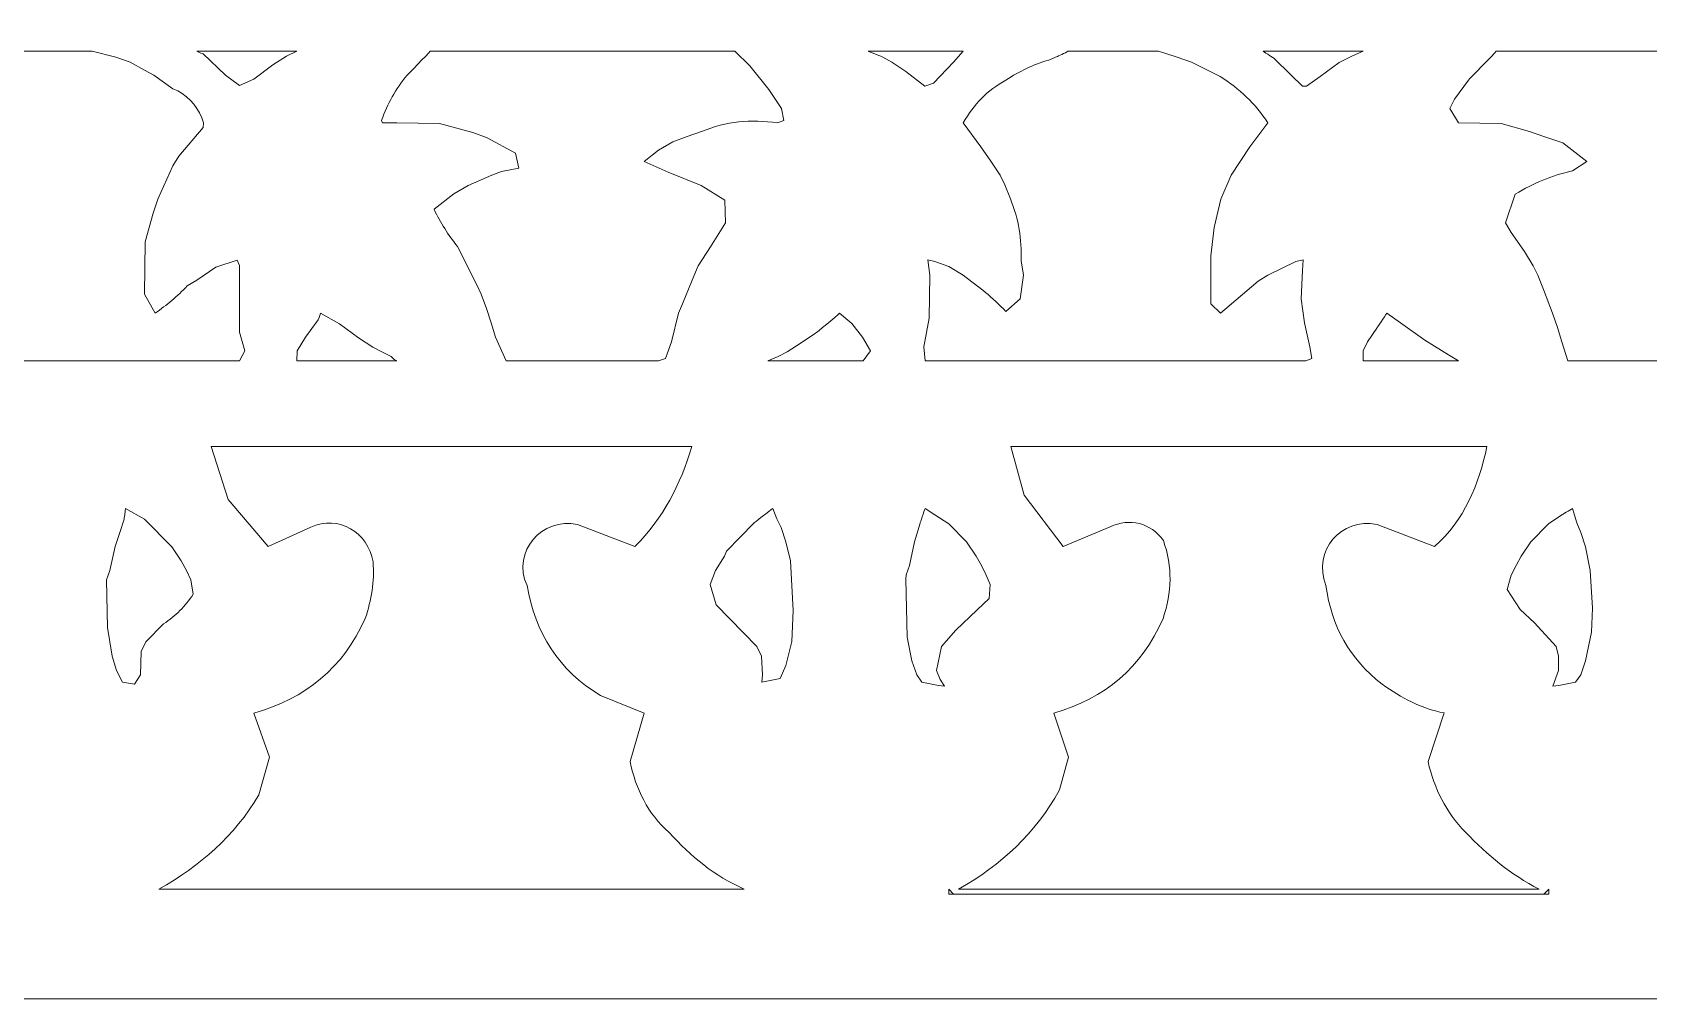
# Model space of a CAD drawing. Header units: centimetres. Extents: x -13.8 to 13.8, y -13.7 to 13.7.
# Drawn here: x -11.254 to -7.353, y 0.85 to 3.182 of the extents above; entities that cross this region are included whole.
import ezdxf

# ---------------------------------------------------------------- set-up
doc = ezdxf.new("R2010")
doc.units = ezdxf.units.CM
doc.header["$MEASUREMENT"] = 0
doc.layers.add('Layer 1', color=7, linetype='Continuous')

msp = doc.modelspace()

# ---------------------------------------------------------------- linework, layer by layer
at = {"layer": 'Layer 1', "lineweight": 0}
msp.add_lwpolyline([(-13.76315, 0.85022), (-0.94195, 0.85022), (-0.94195, 13.67104), (-13.76315, 13.67104), (-13.76315, 0.85022)], close=True, dxfattribs=at)
at = {"layer": 'Layer 1', "color": 7, "lineweight": 0}
for points, knots in [([(-11.43087, 3.1364), (-11.43087, 3.1364), (-11.1093, 3.1364), (-11.1093, 3.1364), (-11.1093, 3.1364), (-11.1093, 3.1364), (-11.05215, 3.12193), (-11.05215, 3.12193), (-11.05215, 3.12193), (-11.05215, 3.12193), (-11.01767, 3.11013), (-11.01767, 3.11013), (-11.01767, 3.11013), (-11.01767, 3.11013), (-10.98319, 3.09127), (-10.98319, 3.09127), (-10.98319, 3.09127), (-10.98319, 3.09127), (-10.95996, 3.07852), (-10.95996, 3.07852), (-10.95996, 3.07852), (-10.95996, 3.07852), (-10.91424, 3.04613), (-10.91424, 3.04613), (-10.91424, 3.04613), (-10.91424, 3.04613), (-10.90281, 3.04116), (-10.90281, 3.04116), (-10.90281, 3.04116), (-10.87156, 3.02383), (-10.85042, 2.99811), (-10.84032, 2.96382), (-10.84032, 2.96382), (-10.84032, 2.96382), (-10.84146, 2.9522), (-10.84146, 2.9522), (-10.84146, 2.9522), (-10.84146, 2.9522), (-10.89975, 2.88343), (-10.89975, 2.88343), (-10.89975, 2.88343), (-10.89975, 2.88343), (-10.91422, 2.8602), (-10.91422, 2.8602), (-10.91422, 2.8602), (-10.91422, 2.8602), (-10.95042, 2.78), (-10.95042, 2.78), (-10.95042, 2.78), (-10.95042, 2.78), (-10.96204, 2.74552), (-10.96204, 2.74552), (-10.96204, 2.74552), (-10.96204, 2.74552), (-10.98109, 2.67657), (-10.98109, 2.67657), (-10.98109, 2.67657), (-10.98109, 2.67657), (-10.98281, 2.55044), (-10.98281, 2.55044), (-10.98281, 2.55044), (-10.98281, 2.55044), (-10.95728, 2.50414), (-10.95728, 2.50414), (-10.95728, 2.50414), (-10.92908, 2.52454), (-10.90375, 2.54491), (-10.87955, 2.57044), (-10.87955, 2.57044), (-10.87955, 2.57044), (-10.85669, 2.58454), (-10.85669, 2.58454), (-10.85669, 2.58454), (-10.85669, 2.58454), (-10.81078, 2.61521), (-10.81078, 2.61521), (-10.81078, 2.61521), (-10.81078, 2.61521), (-10.75916, 2.63236), (-10.75916, 2.63236), (-10.75916, 2.63236), (-10.75916, 2.63236), (-10.75326, 2.6194), (-10.75326, 2.6194), (-10.75326, 2.6194), (-10.75326, 2.6194), (-10.75326, 2.45843), (-10.75326, 2.45843), (-10.75326, 2.45843), (-10.75326, 2.45843), (-10.74088, 2.41329), (-10.74088, 2.41329), (-10.74088, 2.41329), (-10.74088, 2.41329), (-10.75326, 2.38948), (-10.75326, 2.38948), (-10.75326, 2.38948), (-10.75326, 2.38948), (-11.6608, 2.38948), (-11.6608, 2.38948), (-11.6608, 2.38948), (-11.6608, 2.38948), (-11.66384, 2.42358), (-11.66384, 2.42358), (-11.66384, 2.42358), (-11.66384, 2.42358), (-11.65146, 2.49253), (-11.65146, 2.49253), (-11.65146, 2.49253), (-11.65146, 2.49253), (-11.64937, 2.59635), (-11.64937, 2.59635), (-11.64937, 2.59635), (-11.64937, 2.59635), (-11.60346, 2.59312), (-11.60346, 2.59312), (-11.60346, 2.59312), (-11.60346, 2.59312), (-11.56898, 2.57103), (-11.56898, 2.57103), (-11.56898, 2.57103), (-11.56898, 2.57103), (-11.5345, 2.5474), (-11.5345, 2.5474), (-11.5345, 2.5474), (-11.5345, 2.5474), (-11.46629, 2.48967), (-11.46629, 2.48967), (-11.46629, 2.48967), (-11.46629, 2.48967), (-11.44838, 2.49634), (-11.44838, 2.49634), (-11.44838, 2.49634), (-11.44838, 2.49634), (-11.43295, 2.56148), (-11.43295, 2.56148), (-11.43295, 2.56148), (-11.42723, 2.61712), (-11.42877, 2.66835), (-11.44552, 2.72245), (-11.44552, 2.72245), (-11.44552, 2.72245), (-11.456, 2.75693), (-11.456, 2.75693), (-11.456, 2.75693), (-11.456, 2.75693), (-11.476, 2.80265), (-11.476, 2.80265), (-11.476, 2.80265), (-11.476, 2.80265), (-11.52114, 2.88343), (-11.52114, 2.88343), (-11.52114, 2.88343), (-11.52114, 2.88343), (-11.56324, 2.93886), (-11.56324, 2.93886), (-11.56324, 2.93886), (-11.56324, 2.93886), (-11.56896, 2.94952), (-11.56896, 2.94952), (-11.56896, 2.94952), (-11.51924, 2.99561), (-11.47752, 3.0421), (-11.44342, 3.10155), (-11.44342, 3.10155), (-11.44344, 3.10152), (-11.43183, 3.1305), (-11.43087, 3.1364)], [0, 0, 0, 0, 0.0232558, 0.0232558, 0.0232558, 0.0232558, 0.0465116, 0.0465116, 0.0465116, 0.0465116, 0.0697674, 0.0697674, 0.0697674, 0.0697674, 0.0930233, 0.0930233, 0.0930233, 0.0930233, 0.1162791, 0.1162791, 0.1162791, 0.1162791, 0.1395349, 0.1395349, 0.1395349, 0.1395349, 0.1627907, 0.1627907, 0.1627907, 0.1627907, 0.1860465, 0.1860465, 0.1860465, 0.1860465, 0.2093023, 0.2093023, 0.2093023, 0.2093023, 0.2325581, 0.2325581, 0.2325581, 0.2325581, 0.255814, 0.255814, 0.255814, 0.255814, 0.2790698, 0.2790698, 0.2790698, 0.2790698, 0.3023256, 0.3023256, 0.3023256, 0.3023256, 0.3255814, 0.3255814, 0.3255814, 0.3255814, 0.3488372, 0.3488372, 0.3488372, 0.3488372, 0.372093, 0.372093, 0.372093, 0.372093, 0.3953488, 0.3953488, 0.3953488, 0.3953488, 0.4186047, 0.4186047, 0.4186047, 0.4186047, 0.4418605, 0.4418605, 0.4418605, 0.4418605, 0.4651163, 0.4651163, 0.4651163, 0.4651163, 0.4883721, 0.4883721, 0.4883721, 0.4883721, 0.5116279, 0.5116279, 0.5116279, 0.5116279, 0.5348837, 0.5348837, 0.5348837, 0.5348837, 0.5581395, 0.5581395, 0.5581395, 0.5581395, 0.5813953, 0.5813953, 0.5813953, 0.5813953, 0.6046512, 0.6046512, 0.6046512, 0.6046512, 0.627907, 0.627907, 0.627907, 0.627907, 0.6511628, 0.6511628, 0.6511628, 0.6511628, 0.6744186, 0.6744186, 0.6744186, 0.6744186, 0.6976744, 0.6976744, 0.6976744, 0.6976744, 0.7209302, 0.7209302, 0.7209302, 0.7209302, 0.744186, 0.744186, 0.744186, 0.744186, 0.7674419, 0.7674419, 0.7674419, 0.7674419, 0.7906977, 0.7906977, 0.7906977, 0.7906977, 0.8139535, 0.8139535, 0.8139535, 0.8139535, 0.8372093, 0.8372093, 0.8372093, 0.8372093, 0.8604651, 0.8604651, 0.8604651, 0.8604651, 0.8837209, 0.8837209, 0.8837209, 0.8837209, 0.9069767, 0.9069767, 0.9069767, 0.9069767, 0.9302326, 0.9302326, 0.9302326, 0.9302326, 0.9534884, 0.9534884, 0.9534884, 0.9534884, 1, 1, 1, 1]), ([(-10.8567, 3.1364), (-10.8567, 3.1364), (-10.61535, 3.1364), (-10.61535, 3.1364), (-10.61535, 3.1364), (-10.61535, 3.1364), (-10.6403, 3.1246), (-10.6403, 3.1246), (-10.6403, 3.1246), (-10.6403, 3.1246), (-10.67287, 3.10364), (-10.67287, 3.10364), (-10.67287, 3.10364), (-10.67287, 3.10364), (-10.71878, 3.06916), (-10.71878, 3.06916), (-10.71878, 3.06916), (-10.71878, 3.06916), (-10.75326, 3.05355), (-10.75326, 3.05355), (-10.75326, 3.05355), (-10.75326, 3.05355), (-10.78774, 3.0785), (-10.78774, 3.0785), (-10.78774, 3.0785), (-10.78774, 3.0785), (-10.84148, 3.13052), (-10.84148, 3.13052), (-10.84148, 3.13052), (-10.84146, 3.1305), (-10.85003, 3.13314), (-10.8567, 3.1364)], [0, 0, 0, 0, 0.1111111, 0.1111111, 0.1111111, 0.1111111, 0.2222222, 0.2222222, 0.2222222, 0.2222222, 0.3333333, 0.3333333, 0.3333333, 0.3333333, 0.4444444, 0.4444444, 0.4444444, 0.4444444, 0.5555556, 0.5555556, 0.5555556, 0.5555556, 0.6666667, 0.6666667, 0.6666667, 0.6666667, 0.7777778, 0.7777778, 0.7777778, 0.7777778, 1, 1, 1, 1]), ([(-10.2934, 3.1364), (-10.2934, 3.1364), (-9.55826, 3.1364), (-9.55826, 3.1364), (-9.55826, 3.1364), (-9.55826, 3.1364), (-9.52206, 3.10155), (-9.52206, 3.10155), (-9.52206, 3.10155), (-9.52206, 3.10155), (-9.47634, 3.044), (-9.47634, 3.044), (-9.47634, 3.044), (-9.47634, 3.044), (-9.44567, 2.99809), (-9.44567, 2.99809), (-9.44567, 2.99809), (-9.44567, 2.99809), (-9.43977, 2.96951), (-9.43977, 2.96951), (-9.43977, 2.96951), (-9.43977, 2.96951), (-9.45501, 2.96398), (-9.45501, 2.96398), (-9.45501, 2.96398), (-9.51941, 2.97237), (-9.57865, 2.96798), (-9.63884, 2.94265), (-9.63884, 2.94265), (-9.63884, 2.94265), (-9.6735, 2.93122), (-9.6735, 2.93122), (-9.6735, 2.93122), (-9.6735, 2.93122), (-9.70798, 2.91788), (-9.70798, 2.91788), (-9.70798, 2.91788), (-9.70798, 2.91788), (-9.74246, 2.89788), (-9.74246, 2.89788), (-9.74246, 2.89788), (-9.74246, 2.89788), (-9.77675, 2.87084), (-9.77675, 2.87084), (-9.77675, 2.87084), (-9.77675, 2.87084), (-9.71923, 2.84512), (-9.71923, 2.84512), (-9.71923, 2.84512), (-9.71923, 2.84512), (-9.63903, 2.81236), (-9.63903, 2.81236), (-9.63903, 2.81236), (-9.63903, 2.81236), (-9.58246, 2.77712), (-9.58246, 2.77712), (-9.58246, 2.77712), (-9.58246, 2.77712), (-9.58037, 2.72246), (-9.58037, 2.72246), (-9.58037, 2.72246), (-9.58037, 2.72246), (-9.61694, 2.66494), (-9.61694, 2.66494), (-9.61694, 2.66494), (-9.61694, 2.66494), (-9.64665, 2.61903), (-9.64665, 2.61903), (-9.64665, 2.61903), (-9.64665, 2.61903), (-9.66112, 2.58455), (-9.66112, 2.58455), (-9.66112, 2.58455), (-9.66112, 2.58455), (-9.68475, 2.52703), (-9.68475, 2.52703), (-9.68475, 2.52703), (-9.68475, 2.52703), (-9.69446, 2.50417), (-9.69446, 2.50417), (-9.69446, 2.50417), (-9.69446, 2.50417), (-9.71065, 2.4354), (-9.71065, 2.4354), (-9.71065, 2.4354), (-9.71065, 2.4354), (-9.72512, 2.39502), (-9.72512, 2.39502), (-9.72512, 2.39502), (-9.72512, 2.39502), (-9.74208, 2.38949), (-9.74208, 2.38949), (-9.74208, 2.38949), (-9.74208, 2.38949), (-10.10976, 2.38953), (-10.10976, 2.38953), (-10.10976, 2.38953), (-10.10976, 2.38953), (-10.13606, 2.44668), (-10.13606, 2.44668), (-10.13606, 2.44668), (-10.13606, 2.44668), (-10.14635, 2.48116), (-10.14635, 2.48116), (-10.14635, 2.48116), (-10.14635, 2.48116), (-10.15778, 2.51564), (-10.15778, 2.51564), (-10.15778, 2.51564), (-10.15778, 2.51564), (-10.17053, 2.55012), (-10.17053, 2.55012), (-10.17053, 2.55012), (-10.17053, 2.55012), (-10.18082, 2.57317), (-10.18082, 2.57317), (-10.18082, 2.57317), (-10.18082, 2.57317), (-10.22749, 2.66501), (-10.22749, 2.66501), (-10.22749, 2.66501), (-10.25016, 2.69396), (-10.26826, 2.72197), (-10.28406, 2.75531), (-10.28406, 2.75531), (-10.28406, 2.75531), (-10.23625, 2.79246), (-10.23625, 2.79246), (-10.23625, 2.79246), (-10.23625, 2.79246), (-10.20177, 2.81246), (-10.20177, 2.81246), (-10.20177, 2.81246), (-10.20177, 2.81246), (-10.14462, 2.83723), (-10.14462, 2.83723), (-10.14462, 2.83723), (-10.14462, 2.83723), (-10.12157, 2.84617), (-10.12157, 2.84617), (-10.12157, 2.84617), (-10.12157, 2.84617), (-10.07947, 2.85474), (-10.07947, 2.85474), (-10.07947, 2.85474), (-10.07947, 2.85474), (-10.08767, 2.89094), (-10.08767, 2.89094), (-10.08767, 2.89094), (-10.08767, 2.89094), (-10.15606, 2.92751), (-10.15606, 2.92751), (-10.15606, 2.92751), (-10.15606, 2.92751), (-10.19035, 2.94066), (-10.19035, 2.94066), (-10.19035, 2.94066), (-10.19035, 2.94066), (-10.27073, 2.96199), (-10.27073, 2.96199), (-10.27073, 2.96199), (-10.27073, 2.96199), (-10.37418, 2.96408), (-10.37418, 2.96408), (-10.37418, 2.96408), (-10.37418, 2.96408), (-10.40868, 2.96405), (-10.40868, 2.96405), (-10.40868, 2.96405), (-10.40868, 2.96405), (-10.41077, 2.96958), (-10.41077, 2.96958), (-10.41077, 2.96958), (-10.39572, 3.01054), (-10.37706, 3.04446), (-10.34925, 3.07854), (-10.34925, 3.07854), (-10.3492, 3.07848), (-10.29835, 3.1305), (-10.2934, 3.1364)], [0, 0, 0, 0, 0.0217391, 0.0217391, 0.0217391, 0.0217391, 0.0434783, 0.0434783, 0.0434783, 0.0434783, 0.0652174, 0.0652174, 0.0652174, 0.0652174, 0.0869565, 0.0869565, 0.0869565, 0.0869565, 0.1086957, 0.1086957, 0.1086957, 0.1086957, 0.1304348, 0.1304348, 0.1304348, 0.1304348, 0.1521739, 0.1521739, 0.1521739, 0.1521739, 0.173913, 0.173913, 0.173913, 0.173913, 0.1956522, 0.1956522, 0.1956522, 0.1956522, 0.2173913, 0.2173913, 0.2173913, 0.2173913, 0.2391304, 0.2391304, 0.2391304, 0.2391304, 0.2608696, 0.2608696, 0.2608696, 0.2608696, 0.2826087, 0.2826087, 0.2826087, 0.2826087, 0.3043478, 0.3043478, 0.3043478, 0.3043478, 0.326087, 0.326087, 0.326087, 0.326087, 0.3478261, 0.3478261, 0.3478261, 0.3478261, 0.3695652, 0.3695652, 0.3695652, 0.3695652, 0.3913043, 0.3913043, 0.3913043, 0.3913043, 0.4130435, 0.4130435, 0.4130435, 0.4130435, 0.4347826, 0.4347826, 0.4347826, 0.4347826, 0.4565217, 0.4565217, 0.4565217, 0.4565217, 0.4782609, 0.4782609, 0.4782609, 0.4782609, 0.5, 0.5, 0.5, 0.5, 0.5217391, 0.5217391, 0.5217391, 0.5217391, 0.5434783, 0.5434783, 0.5434783, 0.5434783, 0.5652174, 0.5652174, 0.5652174, 0.5652174, 0.5869565, 0.5869565, 0.5869565, 0.5869565, 0.6086957, 0.6086957, 0.6086957, 0.6086957, 0.6304348, 0.6304348, 0.6304348, 0.6304348, 0.6521739, 0.6521739, 0.6521739, 0.6521739, 0.673913, 0.673913, 0.673913, 0.673913, 0.6956522, 0.6956522, 0.6956522, 0.6956522, 0.7173913, 0.7173913, 0.7173913, 0.7173913, 0.7391304, 0.7391304, 0.7391304, 0.7391304, 0.7608696, 0.7608696, 0.7608696, 0.7608696, 0.7826087, 0.7826087, 0.7826087, 0.7826087, 0.8043478, 0.8043478, 0.8043478, 0.8043478, 0.826087, 0.826087, 0.826087, 0.826087, 0.8478261, 0.8478261, 0.8478261, 0.8478261, 0.8695652, 0.8695652, 0.8695652, 0.8695652, 0.8913043, 0.8913043, 0.8913043, 0.8913043, 0.9130435, 0.9130435, 0.9130435, 0.9130435, 0.9347826, 0.9347826, 0.9347826, 0.9347826, 0.9565217, 0.9565217, 0.9565217, 0.9565217, 1, 1, 1, 1]), ([(-9.23668, 3.1364), (-9.23668, 3.1364), (-9.00695, 3.1364), (-9.00695, 3.1364), (-9.00695, 3.1364), (-9.00695, 3.1364), (-9.03, 3.1101), (-9.03, 3.1101), (-9.03, 3.1101), (-9.03, 3.1101), (-9.07895, 3.05943), (-9.07895, 3.05943), (-9.07895, 3.05943), (-9.07895, 3.05943), (-9.09991, 3.05258), (-9.09991, 3.05258), (-9.09991, 3.05258), (-9.09991, 3.05258), (-9.14507, 3.08743), (-9.14507, 3.08743), (-9.14507, 3.08743), (-9.14507, 3.08743), (-9.17955, 3.1101), (-9.17955, 3.1101), (-9.17955, 3.1101), (-9.17955, 3.1101), (-9.20127, 3.12248), (-9.20127, 3.12248), (-9.20127, 3.12248), (-9.20126, 3.12248), (-9.2302, 3.13431), (-9.23668, 3.1364)], [0, 0, 0, 0, 0.1111111, 0.1111111, 0.1111111, 0.1111111, 0.2222222, 0.2222222, 0.2222222, 0.2222222, 0.3333333, 0.3333333, 0.3333333, 0.3333333, 0.4444444, 0.4444444, 0.4444444, 0.4444444, 0.5555556, 0.5555556, 0.5555556, 0.5555556, 0.6666667, 0.6666667, 0.6666667, 0.6666667, 0.7777778, 0.7777778, 0.7777778, 0.7777778, 1, 1, 1, 1]), ([(-8.75435, 3.1364), (-8.75435, 3.1364), (-8.53564, 3.1364), (-8.53564, 3.1364), (-8.53564, 3.1364), (-8.53564, 3.1364), (-8.49029, 3.12251), (-8.49029, 3.12251), (-8.49029, 3.12251), (-8.49029, 3.12251), (-8.45581, 3.11013), (-8.45581, 3.11013), (-8.45581, 3.11013), (-8.45581, 3.11013), (-8.38686, 3.07565), (-8.38686, 3.07565), (-8.38686, 3.07565), (-8.33942, 3.04517), (-8.30267, 3.01107), (-8.27161, 2.96381), (-8.27161, 2.96381), (-8.27161, 2.96381), (-8.31484, 2.9061), (-8.31484, 2.9061), (-8.31484, 2.9061), (-8.31484, 2.9061), (-8.35998, 2.83715), (-8.35998, 2.83715), (-8.35998, 2.83715), (-8.35998, 2.83715), (-8.38475, 2.78), (-8.38475, 2.78), (-8.38475, 2.78), (-8.38475, 2.78), (-8.40094, 2.71105), (-8.40094, 2.71105), (-8.40094, 2.71105), (-8.40094, 2.71105), (-8.40951, 2.64247), (-8.40951, 2.64247), (-8.40951, 2.64247), (-8.40951, 2.64247), (-8.40951, 2.5274), (-8.40951, 2.5274), (-8.40951, 2.5274), (-8.40951, 2.5274), (-8.3857, 2.50417), (-8.3857, 2.50417), (-8.3857, 2.50417), (-8.3857, 2.50417), (-8.34932, 2.536), (-8.34932, 2.536), (-8.34932, 2.536), (-8.34932, 2.536), (-8.29484, 2.58191), (-8.29484, 2.58191), (-8.29484, 2.58191), (-8.29484, 2.58191), (-8.27179, 2.59601), (-8.27179, 2.59601), (-8.27179, 2.59601), (-8.27179, 2.59601), (-8.20379, 2.62935), (-8.20379, 2.62935), (-8.20379, 2.62935), (-8.20379, 2.62935), (-8.18664, 2.63356), (-8.18664, 2.63356), (-8.18664, 2.63356), (-8.18664, 2.63356), (-8.18836, 2.60766), (-8.18836, 2.60766), (-8.18836, 2.60766), (-8.18836, 2.60766), (-8.19103, 2.53908), (-8.19103, 2.53908), (-8.19103, 2.53908), (-8.19103, 2.53908), (-8.18283, 2.48116), (-8.18283, 2.48116), (-8.18283, 2.48116), (-8.18283, 2.48116), (-8.17045, 2.42364), (-8.17045, 2.42364), (-8.17045, 2.42364), (-8.17045, 2.42364), (-8.1655, 2.39506), (-8.1655, 2.39506), (-8.1655, 2.39506), (-8.1655, 2.39506), (-8.17979, 2.38953), (-8.17979, 2.38953), (-8.17979, 2.38953), (-8.17979, 2.38953), (-9.09897, 2.38953), (-9.09897, 2.38953), (-9.09897, 2.38953), (-9.09897, 2.38953), (-9.10201, 2.42363), (-9.10201, 2.42363), (-9.10201, 2.42363), (-9.10201, 2.42363), (-9.08926, 2.49258), (-9.08926, 2.49258), (-9.08926, 2.49258), (-9.08926, 2.49258), (-9.08717, 2.5964), (-9.08717, 2.5964), (-9.08717, 2.5964), (-9.08717, 2.5964), (-9.09233, 2.63355), (-9.09233, 2.63355), (-9.09233, 2.63355), (-9.09233, 2.63355), (-9.07518, 2.62934), (-9.07518, 2.62934), (-9.07518, 2.62934), (-9.07518, 2.62934), (-9.04166, 2.61733), (-9.04166, 2.61733), (-9.04166, 2.61733), (-9.04166, 2.61733), (-9.00718, 2.596), (-9.00718, 2.596), (-9.00718, 2.596), (-8.96871, 2.56724), (-8.93669, 2.54361), (-8.90373, 2.50818), (-8.90373, 2.50818), (-8.90373, 2.50818), (-8.86907, 2.53906), (-8.86907, 2.53906), (-8.86907, 2.53906), (-8.86907, 2.53906), (-8.86145, 2.59602), (-8.86145, 2.59602), (-8.86145, 2.59602), (-8.86145, 2.59602), (-8.86735, 2.6305), (-8.86735, 2.6305), (-8.86735, 2.6305), (-8.86526, 2.68403), (-8.87248, 2.7303), (-8.89307, 2.78004), (-8.89307, 2.78004), (-8.89307, 2.78004), (-8.90659, 2.81452), (-8.90659, 2.81452), (-8.90659, 2.81452), (-8.90659, 2.81452), (-8.91802, 2.83719), (-8.91802, 2.83719), (-8.91802, 2.83719), (-8.91802, 2.83719), (-8.94011, 2.87167), (-8.94011, 2.87167), (-8.94011, 2.87167), (-8.94011, 2.87167), (-8.96411, 2.90615), (-8.96411, 2.90615), (-8.96411, 2.90615), (-8.96411, 2.90615), (-9.00697, 2.96367), (-9.00697, 2.96367), (-9.00697, 2.96367), (-8.98086, 3.00899), (-8.94982, 3.0414), (-8.9037, 3.06712), (-8.9037, 3.06712), (-8.87073, 3.08845), (-8.83856, 3.10464), (-8.80027, 3.11512), (-8.80027, 3.11512), (-8.80027, 3.11512), (-8.78008, 3.12369), (-8.78008, 3.12369), (-8.78008, 3.12369), (-8.78007, 3.12362), (-8.75911, 3.13314), (-8.75435, 3.1364)], [0, 0, 0, 0, 0.0217391, 0.0217391, 0.0217391, 0.0217391, 0.0434783, 0.0434783, 0.0434783, 0.0434783, 0.0652174, 0.0652174, 0.0652174, 0.0652174, 0.0869565, 0.0869565, 0.0869565, 0.0869565, 0.1086957, 0.1086957, 0.1086957, 0.1086957, 0.1304348, 0.1304348, 0.1304348, 0.1304348, 0.1521739, 0.1521739, 0.1521739, 0.1521739, 0.173913, 0.173913, 0.173913, 0.173913, 0.1956522, 0.1956522, 0.1956522, 0.1956522, 0.2173913, 0.2173913, 0.2173913, 0.2173913, 0.2391304, 0.2391304, 0.2391304, 0.2391304, 0.2608696, 0.2608696, 0.2608696, 0.2608696, 0.2826087, 0.2826087, 0.2826087, 0.2826087, 0.3043478, 0.3043478, 0.3043478, 0.3043478, 0.326087, 0.326087, 0.326087, 0.326087, 0.3478261, 0.3478261, 0.3478261, 0.3478261, 0.3695652, 0.3695652, 0.3695652, 0.3695652, 0.3913043, 0.3913043, 0.3913043, 0.3913043, 0.4130435, 0.4130435, 0.4130435, 0.4130435, 0.4347826, 0.4347826, 0.4347826, 0.4347826, 0.4565217, 0.4565217, 0.4565217, 0.4565217, 0.4782609, 0.4782609, 0.4782609, 0.4782609, 0.5, 0.5, 0.5, 0.5, 0.5217391, 0.5217391, 0.5217391, 0.5217391, 0.5434783, 0.5434783, 0.5434783, 0.5434783, 0.5652174, 0.5652174, 0.5652174, 0.5652174, 0.5869565, 0.5869565, 0.5869565, 0.5869565, 0.6086957, 0.6086957, 0.6086957, 0.6086957, 0.6304348, 0.6304348, 0.6304348, 0.6304348, 0.6521739, 0.6521739, 0.6521739, 0.6521739, 0.673913, 0.673913, 0.673913, 0.673913, 0.6956522, 0.6956522, 0.6956522, 0.6956522, 0.7173913, 0.7173913, 0.7173913, 0.7173913, 0.7391304, 0.7391304, 0.7391304, 0.7391304, 0.7608696, 0.7608696, 0.7608696, 0.7608696, 0.7826087, 0.7826087, 0.7826087, 0.7826087, 0.8043478, 0.8043478, 0.8043478, 0.8043478, 0.826087, 0.826087, 0.826087, 0.826087, 0.8478261, 0.8478261, 0.8478261, 0.8478261, 0.8695652, 0.8695652, 0.8695652, 0.8695652, 0.8913043, 0.8913043, 0.8913043, 0.8913043, 0.9130435, 0.9130435, 0.9130435, 0.9130435, 0.9347826, 0.9347826, 0.9347826, 0.9347826, 0.9565217, 0.9565217, 0.9565217, 0.9565217, 1, 1, 1, 1]), ([(-8.28305, 3.1364), (-8.28305, 3.1364), (-8.04188, 3.1364), (-8.04188, 3.1364), (-8.04188, 3.1364), (-8.04188, 3.1364), (-8.06702, 3.12555), (-8.06702, 3.12555), (-8.06702, 3.12555), (-8.06702, 3.12555), (-8.09941, 3.10915), (-8.09941, 3.10915), (-8.09941, 3.10915), (-8.09941, 3.10915), (-8.1455, 3.07563), (-8.1455, 3.07563), (-8.1455, 3.07563), (-8.1455, 3.07563), (-8.17807, 3.05258), (-8.17807, 3.05258), (-8.17807, 3.05258), (-8.17807, 3.05258), (-8.18835, 3.05258), (-8.18835, 3.05258), (-8.18835, 3.05258), (-8.18835, 3.05258), (-8.21521, 3.07848), (-8.21521, 3.07848), (-8.21521, 3.07848), (-8.21521, 3.07848), (-8.25731, 3.11983), (-8.25731, 3.11983), (-8.25731, 3.11983), (-8.25733, 3.11981), (-8.27656, 3.13222), (-8.28305, 3.1364)], [0, 0, 0, 0, 0.1, 0.1, 0.1, 0.1, 0.2, 0.2, 0.2, 0.2, 0.3, 0.3, 0.3, 0.3, 0.4, 0.4, 0.4, 0.4, 0.5, 0.5, 0.5, 0.5, 0.6, 0.6, 0.6, 0.6, 0.7, 0.7, 0.7, 0.7, 0.8, 0.8, 0.8, 0.8, 1, 1, 1, 1]), ([(-7.7203, 3.1364), (-7.7203, 3.1364), (-6.99659, 3.1364), (-6.99659, 3.1364), (-6.99659, 3.1364), (-6.96688, 3.11621), (-6.94193, 3.09505), (-6.91925, 3.06705), (-6.91925, 3.06705), (-6.91925, 3.06705), (-6.8962, 3.03257), (-6.8962, 3.03257), (-6.8962, 3.03257), (-6.8962, 3.03257), (-6.87315, 2.9878), (-6.87315, 2.9878), (-6.87315, 2.9878), (-6.87315, 2.9878), (-6.88172, 2.96399), (-6.88172, 2.96399), (-6.88172, 2.96399), (-6.94591, 2.96857), (-7.00306, 2.96494), (-7.06537, 2.94952), (-7.06537, 2.94952), (-7.06537, 2.94952), (-7.09985, 2.93769), (-7.09985, 2.93769), (-7.09985, 2.93769), (-7.13642, 2.92226), (-7.16862, 2.9057), (-7.19949, 2.88073), (-7.19949, 2.88073), (-7.19949, 2.88073), (-7.19949, 2.85464), (-7.19949, 2.85464), (-7.19949, 2.85464), (-7.19949, 2.85464), (-7.15739, 2.84607), (-7.15739, 2.84607), (-7.15739, 2.84607), (-7.15739, 2.84607), (-7.1231, 2.83541), (-7.1231, 2.83541), (-7.1231, 2.83541), (-7.1231, 2.83541), (-7.08862, 2.82303), (-7.08862, 2.82303), (-7.08862, 2.82303), (-7.08862, 2.82303), (-7.06539, 2.8116), (-7.06539, 2.8116), (-7.06539, 2.8116), (-7.06539, 2.8116), (-7.03091, 2.78951), (-7.03091, 2.78951), (-7.03091, 2.78951), (-7.03091, 2.78951), (-6.99376, 2.75522), (-6.99376, 2.75522), (-6.99376, 2.75522), (-6.99376, 2.75522), (-6.99376, 2.74437), (-6.99376, 2.74437), (-6.99376, 2.74437), (-6.99376, 2.74437), (-7.04443, 2.66494), (-7.04443, 2.66494), (-7.04443, 2.66494), (-7.04443, 2.66494), (-7.06652, 2.63046), (-7.06652, 2.63046), (-7.06652, 2.63046), (-7.06652, 2.63046), (-7.11052, 2.53862), (-7.11052, 2.53862), (-7.11052, 2.53862), (-7.11052, 2.53862), (-7.13166, 2.4811), (-7.13166, 2.4811), (-7.13166, 2.4811), (-7.13166, 2.4811), (-7.15166, 2.40358), (-7.15166, 2.40358), (-7.15166, 2.40358), (-7.15166, 2.40358), (-7.18024, 2.38948), (-7.18024, 2.38948), (-7.18024, 2.38948), (-7.18024, 2.38948), (-7.54793, 2.38948), (-7.54793, 2.38948), (-7.54793, 2.38948), (-7.54793, 2.38948), (-7.5624, 2.43539), (-7.5624, 2.43539), (-7.5624, 2.43539), (-7.5624, 2.43539), (-7.57288, 2.46987), (-7.57288, 2.46987), (-7.57288, 2.46987), (-7.57288, 2.46987), (-7.5845, 2.50416), (-7.5845, 2.50416), (-7.5845, 2.50416), (-7.5845, 2.50416), (-7.60622, 2.5615), (-7.60622, 2.5615), (-7.60622, 2.5615), (-7.60622, 2.5615), (-7.61993, 2.59598), (-7.61993, 2.59598), (-7.61993, 2.59598), (-7.61993, 2.59598), (-7.63136, 2.61903), (-7.63136, 2.61903), (-7.63136, 2.61903), (-7.63136, 2.61903), (-7.65232, 2.65351), (-7.65232, 2.65351), (-7.65232, 2.65351), (-7.65232, 2.65351), (-7.68412, 2.69923), (-7.68412, 2.69923), (-7.68412, 2.69923), (-7.68412, 2.69923), (-7.69822, 2.72246), (-7.69822, 2.72246), (-7.69822, 2.72246), (-7.69822, 2.72246), (-7.67441, 2.79141), (-7.67441, 2.79141), (-7.67441, 2.79141), (-7.62983, 2.81885), (-7.58773, 2.83636), (-7.53648, 2.84798), (-7.53648, 2.84798), (-7.53648, 2.84798), (-7.50219, 2.87084), (-7.50219, 2.87084), (-7.50219, 2.87084), (-7.50219, 2.87084), (-7.55971, 2.91579), (-7.55971, 2.91579), (-7.55971, 2.91579), (-7.55971, 2.91579), (-7.60543, 2.93122), (-7.60543, 2.93122), (-7.60543, 2.93122), (-7.60543, 2.93122), (-7.63991, 2.94265), (-7.63991, 2.94265), (-7.63991, 2.94265), (-7.63991, 2.94265), (-7.70886, 2.96189), (-7.70886, 2.96189), (-7.70886, 2.96189), (-7.70886, 2.96189), (-7.81192, 2.96398), (-7.81192, 2.96398), (-7.81192, 2.96398), (-7.81192, 2.96398), (-7.83232, 2.99808), (-7.83232, 2.99808), (-7.83232, 2.99808), (-7.83232, 2.99808), (-7.82089, 3.02113), (-7.82089, 3.02113), (-7.82089, 3.02113), (-7.82089, 3.02113), (-7.78755, 3.06704), (-7.78755, 3.06704), (-7.78755, 3.06704), (-7.78756, 3.06705), (-7.72507, 3.1305), (-7.7203, 3.1364)], [0, 0, 0, 0, 0.0222222, 0.0222222, 0.0222222, 0.0222222, 0.0444444, 0.0444444, 0.0444444, 0.0444444, 0.0666667, 0.0666667, 0.0666667, 0.0666667, 0.0888889, 0.0888889, 0.0888889, 0.0888889, 0.1111111, 0.1111111, 0.1111111, 0.1111111, 0.1333333, 0.1333333, 0.1333333, 0.1333333, 0.1555556, 0.1555556, 0.1555556, 0.1555556, 0.1777778, 0.1777778, 0.1777778, 0.1777778, 0.2, 0.2, 0.2, 0.2, 0.2222222, 0.2222222, 0.2222222, 0.2222222, 0.2444444, 0.2444444, 0.2444444, 0.2444444, 0.2666667, 0.2666667, 0.2666667, 0.2666667, 0.2888889, 0.2888889, 0.2888889, 0.2888889, 0.3111111, 0.3111111, 0.3111111, 0.3111111, 0.3333333, 0.3333333, 0.3333333, 0.3333333, 0.3555556, 0.3555556, 0.3555556, 0.3555556, 0.3777778, 0.3777778, 0.3777778, 0.3777778, 0.4, 0.4, 0.4, 0.4, 0.4222222, 0.4222222, 0.4222222, 0.4222222, 0.4444444, 0.4444444, 0.4444444, 0.4444444, 0.4666667, 0.4666667, 0.4666667, 0.4666667, 0.4888889, 0.4888889, 0.4888889, 0.4888889, 0.5111111, 0.5111111, 0.5111111, 0.5111111, 0.5333333, 0.5333333, 0.5333333, 0.5333333, 0.5555556, 0.5555556, 0.5555556, 0.5555556, 0.5777778, 0.5777778, 0.5777778, 0.5777778, 0.6, 0.6, 0.6, 0.6, 0.6222222, 0.6222222, 0.6222222, 0.6222222, 0.6444444, 0.6444444, 0.6444444, 0.6444444, 0.6666667, 0.6666667, 0.6666667, 0.6666667, 0.6888889, 0.6888889, 0.6888889, 0.6888889, 0.7111111, 0.7111111, 0.7111111, 0.7111111, 0.7333333, 0.7333333, 0.7333333, 0.7333333, 0.7555556, 0.7555556, 0.7555556, 0.7555556, 0.7777778, 0.7777778, 0.7777778, 0.7777778, 0.8, 0.8, 0.8, 0.8, 0.8222222, 0.8222222, 0.8222222, 0.8222222, 0.8444444, 0.8444444, 0.8444444, 0.8444444, 0.8666667, 0.8666667, 0.8666667, 0.8666667, 0.8888889, 0.8888889, 0.8888889, 0.8888889, 0.9111111, 0.9111111, 0.9111111, 0.9111111, 0.9333333, 0.9333333, 0.9333333, 0.9333333, 0.9555556, 0.9555556, 0.9555556, 0.9555556, 1, 1, 1, 1]), ([(-10.5578, 2.50452), (-10.5578, 2.50452), (-10.51189, 2.47843), (-10.51189, 2.47843), (-10.51189, 2.47843), (-10.51189, 2.47843), (-10.46617, 2.44491), (-10.46617, 2.44491), (-10.46617, 2.44491), (-10.46617, 2.44491), (-10.43169, 2.42261), (-10.43169, 2.42261), (-10.43169, 2.42261), (-10.43169, 2.42261), (-10.40864, 2.41041), (-10.40864, 2.41041), (-10.40864, 2.41041), (-10.40864, 2.41041), (-10.3875, 2.39975), (-10.3875, 2.39975), (-10.3875, 2.39975), (-10.3875, 2.39975), (-10.38007, 2.3929), (-10.38007, 2.3929), (-10.38007, 2.3929), (-10.38007, 2.3929), (-10.37417, 2.38946), (-10.37417, 2.38946), (-10.37417, 2.38946), (-10.37417, 2.38946), (-10.61535, 2.38945), (-10.61535, 2.38945), (-10.61535, 2.38945), (-10.61535, 2.38945), (-10.61477, 2.41326), (-10.61477, 2.41326), (-10.61477, 2.41326), (-10.61477, 2.41326), (-10.5944, 2.4466), (-10.5944, 2.4466), (-10.5944, 2.4466), (-10.5944, 2.4466), (-10.56373, 2.4887), (-10.56373, 2.4887), (-10.56373, 2.4887), (-10.5637, 2.4887), (-10.55989, 2.49764), (-10.5578, 2.50452)], [0, 0, 0, 0, 0.0769231, 0.0769231, 0.0769231, 0.0769231, 0.1538462, 0.1538462, 0.1538462, 0.1538462, 0.2307692, 0.2307692, 0.2307692, 0.2307692, 0.3076923, 0.3076923, 0.3076923, 0.3076923, 0.3846154, 0.3846154, 0.3846154, 0.3846154, 0.4615385, 0.4615385, 0.4615385, 0.4615385, 0.5384615, 0.5384615, 0.5384615, 0.5384615, 0.6153846, 0.6153846, 0.6153846, 0.6153846, 0.6923077, 0.6923077, 0.6923077, 0.6923077, 0.7692308, 0.7692308, 0.7692308, 0.7692308, 0.8461538, 0.8461538, 0.8461538, 0.8461538, 1, 1, 1, 1]), ([(-9.30566, 2.50452), (-9.30566, 2.50452), (-9.27537, 2.47936), (-9.27537, 2.47936), (-9.27537, 2.47936), (-9.27537, 2.47936), (-9.25023, 2.4466), (-9.25023, 2.4466), (-9.25023, 2.4466), (-9.25023, 2.4466), (-9.23099, 2.41326), (-9.23099, 2.41326), (-9.23099, 2.41326), (-9.23099, 2.41326), (-9.24814, 2.38945), (-9.24814, 2.38945), (-9.24814, 2.38945), (-9.24814, 2.38945), (-9.47806, 2.38945), (-9.47806, 2.38945), (-9.47806, 2.38945), (-9.47806, 2.38945), (-9.45329, 2.39974), (-9.45329, 2.39974), (-9.45329, 2.39974), (-9.45329, 2.39974), (-9.43215, 2.41154), (-9.43215, 2.41154), (-9.43215, 2.41154), (-9.43215, 2.41154), (-9.39767, 2.43326), (-9.39767, 2.43326), (-9.39767, 2.43326), (-9.39767, 2.43326), (-9.36319, 2.45631), (-9.36319, 2.45631), (-9.36319, 2.45631), (-9.36318, 2.45631), (-9.31079, 2.49727), (-9.30566, 2.50452)], [0, 0, 0, 0, 0.0909091, 0.0909091, 0.0909091, 0.0909091, 0.1818182, 0.1818182, 0.1818182, 0.1818182, 0.2727273, 0.2727273, 0.2727273, 0.2727273, 0.3636364, 0.3636364, 0.3636364, 0.3636364, 0.4545455, 0.4545455, 0.4545455, 0.4545455, 0.5454545, 0.5454545, 0.5454545, 0.5454545, 0.6363636, 0.6363636, 0.6363636, 0.6363636, 0.7272727, 0.7272727, 0.7272727, 0.7272727, 0.8181818, 0.8181818, 0.8181818, 0.8181818, 1, 1, 1, 1]), ([(-7.98433, 2.50452), (-7.98433, 2.50452), (-7.95118, 2.48108), (-7.95118, 2.48108), (-7.95118, 2.48108), (-7.95118, 2.48108), (-7.8925, 2.43917), (-7.8925, 2.43917), (-7.8925, 2.43917), (-7.8925, 2.43917), (-7.86983, 2.4247), (-7.86983, 2.4247), (-7.86983, 2.4247), (-7.86983, 2.4247), (-7.83535, 2.40356), (-7.83535, 2.40356), (-7.83535, 2.40356), (-7.83535, 2.40356), (-7.81191, 2.38946), (-7.81191, 2.38946), (-7.81191, 2.38946), (-7.81191, 2.38946), (-8.04183, 2.38945), (-8.04183, 2.38945), (-8.04183, 2.38945), (-8.04183, 2.38945), (-8.04183, 2.41326), (-8.04183, 2.41326), (-8.04183, 2.41326), (-8.04183, 2.41326), (-8.03154, 2.43535), (-8.03154, 2.43535), (-8.03154, 2.43535), (-8.03154, 2.43535), (-8.00868, 2.46869), (-8.00868, 2.46869), (-8.00868, 2.46869), (-8.00873, 2.46869), (-7.98833, 2.49727), (-7.98433, 2.50452)], [0, 0, 0, 0, 0.0909091, 0.0909091, 0.0909091, 0.0909091, 0.1818182, 0.1818182, 0.1818182, 0.1818182, 0.2727273, 0.2727273, 0.2727273, 0.2727273, 0.3636364, 0.3636364, 0.3636364, 0.3636364, 0.4545455, 0.4545455, 0.4545455, 0.4545455, 0.5454545, 0.5454545, 0.5454545, 0.5454545, 0.6363636, 0.6363636, 0.6363636, 0.6363636, 0.7272727, 0.7272727, 0.7272727, 0.7272727, 0.8181818, 0.8181818, 0.8181818, 0.8181818, 1, 1, 1, 1]), ([(-10.82223, 2.18257), (-10.82223, 2.18257), (-10.502, 2.18238), (-10.502, 2.18238), (-10.502, 2.18238), (-10.502, 2.18238), (-9.66171, 2.18257), (-9.66171, 2.18257), (-9.66171, 2.18257), (-9.68991, 2.08981), (-9.73029, 2.01072), (-9.79945, 1.94159), (-9.79945, 1.94159), (-9.79945, 1.94159), (-9.93814, 1.99453), (-9.93814, 1.99453), (-9.93814, 1.99453), (-10.02349, 2.013), (-10.09663, 1.92939), (-10.05969, 1.84766), (-10.05969, 1.84766), (-10.03987, 1.73336), (-9.9833, 1.64192), (-9.88234, 1.5821), (-9.88234, 1.5821), (-9.88234, 1.5821), (-9.77661, 1.53942), (-9.77661, 1.53942), (-9.77661, 1.53942), (-9.77661, 1.53942), (-9.81109, 1.42226), (-9.81109, 1.42226), (-9.81109, 1.42226), (-9.79643, 1.3554), (-9.76899, 1.29711), (-9.71679, 1.25121), (-9.71679, 1.25121), (-9.66364, 1.1929), (-9.60783, 1.14702), (-9.53523, 1.11424), (-9.53523, 1.11424), (-9.53523, 1.11424), (-10.94835, 1.11424), (-10.94835, 1.11424), (-10.94835, 1.11424), (-10.8472, 1.17158), (-10.767, 1.24111), (-10.7066, 1.34207), (-10.7066, 1.34207), (-10.7066, 1.34207), (-10.68088, 1.43332), (-10.68088, 1.43332), (-10.68088, 1.43332), (-10.68088, 1.43332), (-10.71879, 1.53944), (-10.71879, 1.53944), (-10.71879, 1.53944), (-10.59496, 1.5741), (-10.50297, 1.64898), (-10.45018, 1.76746), (-10.45018, 1.76746), (-10.43513, 1.81299), (-10.42732, 1.85604), (-10.43132, 1.90425), (-10.43132, 1.90425), (-10.44294, 1.97492), (-10.51419, 2.01911), (-10.58182, 1.98807), (-10.58182, 1.98807), (-10.58182, 1.98807), (-10.68432, 1.9414), (-10.68432, 1.9414), (-10.68432, 1.9414), (-10.68432, 1.9414), (-10.78089, 2.05475), (-10.78089, 2.05475), (-10.78089, 2.05475), (-10.78089, 2.05475), (-10.82223, 2.18257), (-10.82223, 2.18257)], [0, 0, 0, 0, 0.047619, 0.047619, 0.047619, 0.047619, 0.0952381, 0.0952381, 0.0952381, 0.0952381, 0.1428571, 0.1428571, 0.1428571, 0.1428571, 0.1904762, 0.1904762, 0.1904762, 0.1904762, 0.2380952, 0.2380952, 0.2380952, 0.2380952, 0.2857143, 0.2857143, 0.2857143, 0.2857143, 0.3333333, 0.3333333, 0.3333333, 0.3333333, 0.3809524, 0.3809524, 0.3809524, 0.3809524, 0.4285714, 0.4285714, 0.4285714, 0.4285714, 0.4761905, 0.4761905, 0.4761905, 0.4761905, 0.5238095, 0.5238095, 0.5238095, 0.5238095, 0.5714286, 0.5714286, 0.5714286, 0.5714286, 0.6190476, 0.6190476, 0.6190476, 0.6190476, 0.6666667, 0.6666667, 0.6666667, 0.6666667, 0.7142857, 0.7142857, 0.7142857, 0.7142857, 0.7619048, 0.7619048, 0.7619048, 0.7619048, 0.8095238, 0.8095238, 0.8095238, 0.8095238, 0.8571429, 0.8571429, 0.8571429, 0.8571429, 0.9047619, 0.9047619, 0.9047619, 0.9047619, 1, 1, 1, 1]), ([(-8.89206, 2.18257), (-8.89206, 2.18257), (-8.57183, 2.18238), (-8.57183, 2.18238), (-8.57183, 2.18238), (-8.57183, 2.18238), (-7.74297, 2.18257), (-7.74297, 2.18257), (-7.74297, 2.18257), (-7.76183, 2.09245), (-7.79763, 2.0031), (-7.86947, 1.94159), (-7.86947, 1.94159), (-7.86947, 1.94159), (-8.00814, 1.99453), (-8.00814, 1.99453), (-8.00814, 1.99453), (-8.09635, 2.01168), (-8.16321, 1.9309), (-8.13178, 1.84766), (-8.13178, 1.84766), (-8.11749, 1.74783), (-8.07521, 1.67126), (-7.99557, 1.60898), (-7.99557, 1.60898), (-7.94908, 1.57564), (-7.90281, 1.55164), (-7.8464, 1.53963), (-7.8464, 1.53963), (-7.8464, 1.53963), (-7.88508, 1.42229), (-7.88508, 1.42229), (-7.88508, 1.42229), (-7.86907, 1.3558), (-7.8424, 1.30132), (-7.79459, 1.25179), (-7.79459, 1.25179), (-7.74085, 1.19483), (-7.686, 1.1512), (-7.61684, 1.11426), (-7.61684, 1.11426), (-7.61684, 1.11426), (-9.01816, 1.11427), (-9.01816, 1.11427), (-9.01816, 1.11427), (-8.91489, 1.1737), (-8.83261, 1.24781), (-8.77488, 1.3539), (-8.77488, 1.3539), (-8.77488, 1.3539), (-8.75316, 1.43333), (-8.75316, 1.43333), (-8.75316, 1.43333), (-8.75316, 1.43333), (-8.78859, 1.53945), (-8.78859, 1.53945), (-8.78859, 1.53945), (-8.66535, 1.5743), (-8.57618, 1.64936), (-8.52456, 1.76747), (-8.52456, 1.76747), (-8.50284, 1.83187), (-8.5017, 1.89151), (-8.52379, 1.95625), (-8.52379, 1.95625), (-8.55369, 1.99779), (-8.60589, 2.01168), (-8.65198, 1.98864), (-8.65198, 1.98864), (-8.65198, 1.98864), (-8.76551, 1.94139), (-8.76551, 1.94139), (-8.76551, 1.94139), (-8.76551, 1.94139), (-8.85999, 2.0654), (-8.85999, 2.0654), (-8.85999, 2.0654), (-8.85999, 2.0654), (-8.89206, 2.18257), (-8.89206, 2.18257)], [0, 0, 0, 0, 0.047619, 0.047619, 0.047619, 0.047619, 0.0952381, 0.0952381, 0.0952381, 0.0952381, 0.1428571, 0.1428571, 0.1428571, 0.1428571, 0.1904762, 0.1904762, 0.1904762, 0.1904762, 0.2380952, 0.2380952, 0.2380952, 0.2380952, 0.2857143, 0.2857143, 0.2857143, 0.2857143, 0.3333333, 0.3333333, 0.3333333, 0.3333333, 0.3809524, 0.3809524, 0.3809524, 0.3809524, 0.4285714, 0.4285714, 0.4285714, 0.4285714, 0.4761905, 0.4761905, 0.4761905, 0.4761905, 0.5238095, 0.5238095, 0.5238095, 0.5238095, 0.5714286, 0.5714286, 0.5714286, 0.5714286, 0.6190476, 0.6190476, 0.6190476, 0.6190476, 0.6666667, 0.6666667, 0.6666667, 0.6666667, 0.7142857, 0.7142857, 0.7142857, 0.7142857, 0.7619048, 0.7619048, 0.7619048, 0.7619048, 0.8095238, 0.8095238, 0.8095238, 0.8095238, 0.8571429, 0.8571429, 0.8571429, 0.8571429, 0.9047619, 0.9047619, 0.9047619, 0.9047619, 1, 1, 1, 1]), ([(-11.02892, 2.0334), (-11.02892, 2.0334), (-10.9832, 2.00731), (-10.9832, 2.00731), (-10.9832, 2.00731), (-10.9832, 2.00731), (-10.91689, 1.94101), (-10.91689, 1.94101), (-10.91689, 1.94101), (-10.91689, 1.94101), (-10.89422, 1.90653), (-10.89422, 1.90653), (-10.89422, 1.90653), (-10.89422, 1.90653), (-10.88147, 1.88388), (-10.88147, 1.88388), (-10.88147, 1.88388), (-10.88147, 1.88388), (-10.87118, 1.86083), (-10.87118, 1.86083), (-10.87118, 1.86083), (-10.87118, 1.86083), (-10.86528, 1.82633), (-10.86528, 1.82633), (-10.86528, 1.82633), (-10.8851, 1.7968), (-10.90719, 1.77376), (-10.9373, 1.75471), (-10.9373, 1.75471), (-10.9373, 1.75471), (-10.9794, 1.71148), (-10.9794, 1.71148), (-10.9794, 1.71148), (-10.9794, 1.71148), (-10.99064, 1.68843), (-10.99064, 1.68843), (-10.99064, 1.68843), (-10.99064, 1.68843), (-10.99273, 1.63184), (-10.99273, 1.63184), (-10.99273, 1.63184), (-10.99273, 1.63184), (-11.00702, 1.60917), (-11.00702, 1.60917), (-11.00702, 1.60917), (-11.00702, 1.60917), (-11.03578, 1.61393), (-11.03578, 1.61393), (-11.03578, 1.61393), (-11.03578, 1.61393), (-11.05007, 1.64251), (-11.05007, 1.64251), (-11.05007, 1.64251), (-11.05007, 1.64251), (-11.06073, 1.67699), (-11.06073, 1.67699), (-11.06073, 1.67699), (-11.06073, 1.67699), (-11.07197, 1.74594), (-11.07197, 1.74594), (-11.07197, 1.74594), (-11.07197, 1.74594), (-11.07483, 1.86101), (-11.07483, 1.86101), (-11.07483, 1.86101), (-11.07483, 1.86101), (-11.06663, 1.88387), (-11.06663, 1.88387), (-11.06663, 1.88387), (-11.06663, 1.88387), (-11.05388, 1.94102), (-11.05388, 1.94102), (-11.05388, 1.94102), (-11.05388, 1.94102), (-11.04245, 1.9755), (-11.04245, 1.9755), (-11.04245, 1.9755), (-11.04245, 1.9755), (-11.03216, 2.00733), (-11.03216, 2.00733), (-11.03216, 2.00733), (-11.03215, 2.00731), (-11.02892, 2.02655), (-11.02892, 2.0334)], [0, 0, 0, 0, 0.0454545, 0.0454545, 0.0454545, 0.0454545, 0.0909091, 0.0909091, 0.0909091, 0.0909091, 0.1363636, 0.1363636, 0.1363636, 0.1363636, 0.1818182, 0.1818182, 0.1818182, 0.1818182, 0.2272727, 0.2272727, 0.2272727, 0.2272727, 0.2727273, 0.2727273, 0.2727273, 0.2727273, 0.3181818, 0.3181818, 0.3181818, 0.3181818, 0.3636364, 0.3636364, 0.3636364, 0.3636364, 0.4090909, 0.4090909, 0.4090909, 0.4090909, 0.4545455, 0.4545455, 0.4545455, 0.4545455, 0.5, 0.5, 0.5, 0.5, 0.5454545, 0.5454545, 0.5454545, 0.5454545, 0.5909091, 0.5909091, 0.5909091, 0.5909091, 0.6363636, 0.6363636, 0.6363636, 0.6363636, 0.6818182, 0.6818182, 0.6818182, 0.6818182, 0.7272727, 0.7272727, 0.7272727, 0.7272727, 0.7727273, 0.7727273, 0.7727273, 0.7727273, 0.8181818, 0.8181818, 0.8181818, 0.8181818, 0.8636364, 0.8636364, 0.8636364, 0.8636364, 0.9090909, 0.9090909, 0.9090909, 0.9090909, 1, 1, 1, 1]), ([(-9.46624, 2.0334), (-9.46624, 2.0334), (-9.4569, 2.00826), (-9.4569, 2.00826), (-9.4569, 2.00826), (-9.4569, 2.00826), (-9.44661, 1.9873), (-9.44661, 1.9873), (-9.44661, 1.9873), (-9.44661, 1.9873), (-9.43499, 1.95282), (-9.43499, 1.95282), (-9.43499, 1.95282), (-9.43499, 1.95282), (-9.42356, 1.90652), (-9.42356, 1.90652), (-9.42356, 1.90652), (-9.42356, 1.90652), (-9.41726, 1.78727), (-9.41726, 1.78727), (-9.41726, 1.78727), (-9.41726, 1.78727), (-9.4203, 1.71202), (-9.4203, 1.71202), (-9.4203, 1.71202), (-9.4203, 1.71202), (-9.43496, 1.65392), (-9.43496, 1.65392), (-9.43496, 1.65392), (-9.43496, 1.65392), (-9.4483, 1.62249), (-9.4483, 1.62249), (-9.4483, 1.62249), (-9.4483, 1.62249), (-9.49307, 1.61392), (-9.49307, 1.61392), (-9.49307, 1.61392), (-9.49307, 1.61392), (-9.49135, 1.63183), (-9.49135, 1.63183), (-9.49135, 1.63183), (-9.49135, 1.63183), (-9.49344, 1.67699), (-9.49344, 1.67699), (-9.49344, 1.67699), (-9.49344, 1.67699), (-9.50487, 1.69985), (-9.50487, 1.69985), (-9.50487, 1.69985), (-9.50487, 1.69985), (-9.60335, 1.80063), (-9.60335, 1.80063), (-9.60335, 1.80063), (-9.60335, 1.80063), (-9.61782, 1.84939), (-9.61782, 1.84939), (-9.61782, 1.84939), (-9.61782, 1.84939), (-9.60448, 1.88387), (-9.60448, 1.88387), (-9.60448, 1.88387), (-9.60448, 1.88387), (-9.58334, 1.91835), (-9.58334, 1.91835), (-9.58334, 1.91835), (-9.58334, 1.91835), (-9.57858, 1.92978), (-9.57858, 1.92978), (-9.57858, 1.92978), (-9.57858, 1.92978), (-9.51246, 1.99799), (-9.51246, 1.99799), (-9.51246, 1.99799), (-9.51254, 1.99795), (-9.47253, 2.02864), (-9.46624, 2.0334)], [0, 0, 0, 0, 0.05, 0.05, 0.05, 0.05, 0.1, 0.1, 0.1, 0.1, 0.15, 0.15, 0.15, 0.15, 0.2, 0.2, 0.2, 0.2, 0.25, 0.25, 0.25, 0.25, 0.3, 0.3, 0.3, 0.3, 0.35, 0.35, 0.35, 0.35, 0.4, 0.4, 0.4, 0.4, 0.45, 0.45, 0.45, 0.45, 0.5, 0.5, 0.5, 0.5, 0.55, 0.55, 0.55, 0.55, 0.6, 0.6, 0.6, 0.6, 0.65, 0.65, 0.65, 0.65, 0.7, 0.7, 0.7, 0.7, 0.75, 0.75, 0.75, 0.75, 0.8, 0.8, 0.8, 0.8, 0.85, 0.85, 0.85, 0.85, 0.9, 0.9, 0.9, 0.9, 1, 1, 1, 1]), ([(-9.09897, 2.0334), (-9.09897, 2.0334), (-9.07516, 2.01797), (-9.07516, 2.01797), (-9.07516, 2.01797), (-9.07516, 2.01797), (-9.04164, 1.99588), (-9.04164, 1.99588), (-9.04164, 1.99588), (-9.04164, 1.99588), (-8.99859, 1.95283), (-8.99859, 1.95283), (-8.99859, 1.95283), (-8.99859, 1.95283), (-8.97554, 1.91835), (-8.97554, 1.91835), (-8.97554, 1.91835), (-8.97554, 1.91835), (-8.96316, 1.89528), (-8.96316, 1.89528), (-8.96316, 1.89528), (-8.96316, 1.89528), (-8.95133, 1.87205), (-8.95133, 1.87205), (-8.95133, 1.87205), (-8.95133, 1.87205), (-8.9422, 1.84938), (-8.9422, 1.84938), (-8.9422, 1.84938), (-8.9422, 1.84938), (-8.94392, 1.81586), (-8.94392, 1.81586), (-8.94392, 1.81586), (-8.94392, 1.81586), (-8.97287, 1.78898), (-8.97287, 1.78898), (-8.97287, 1.78898), (-8.97287, 1.78898), (-9.02489, 1.73964), (-9.02489, 1.73964), (-9.02489, 1.73964), (-9.02489, 1.73964), (-9.05955, 1.69985), (-9.05955, 1.69985), (-9.05955, 1.69985), (-9.05955, 1.69985), (-9.07138, 1.64251), (-9.07138, 1.64251), (-9.07138, 1.64251), (-9.07138, 1.64251), (-9.06281, 1.6206), (-9.06281, 1.6206), (-9.06281, 1.6206), (-9.06281, 1.6206), (-9.05215, 1.60404), (-9.05215, 1.60404), (-9.05215, 1.60404), (-9.05215, 1.60404), (-9.06662, 1.60616), (-9.06662, 1.60616), (-9.06662, 1.60616), (-9.06662, 1.60616), (-9.10663, 1.61397), (-9.10663, 1.61397), (-9.10663, 1.61397), (-9.10663, 1.61397), (-9.11901, 1.63188), (-9.11901, 1.63188), (-9.11901, 1.63188), (-9.11901, 1.63188), (-9.13063, 1.6654), (-9.13063, 1.6654), (-9.13063, 1.6654), (-9.13063, 1.6654), (-9.14206, 1.72295), (-9.14206, 1.72295), (-9.14206, 1.72295), (-9.14206, 1.72295), (-9.1451, 1.86241), (-9.1451, 1.86241), (-9.1451, 1.86241), (-9.1451, 1.86241), (-9.14473, 1.8727), (-9.14473, 1.8727), (-9.14473, 1.8727), (-9.14473, 1.8727), (-9.13653, 1.89535), (-9.13653, 1.89535), (-9.13653, 1.89535), (-9.13653, 1.89535), (-9.1247, 1.9529), (-9.1247, 1.9529), (-9.1247, 1.9529), (-9.1247, 1.9529), (-9.11099, 1.99804), (-9.11099, 1.99804), (-9.11099, 1.99804), (-9.11095, 1.99795), (-9.10066, 2.02655), (-9.09897, 2.0334)], [0, 0, 0, 0, 0.0384615, 0.0384615, 0.0384615, 0.0384615, 0.0769231, 0.0769231, 0.0769231, 0.0769231, 0.1153846, 0.1153846, 0.1153846, 0.1153846, 0.1538462, 0.1538462, 0.1538462, 0.1538462, 0.1923077, 0.1923077, 0.1923077, 0.1923077, 0.2307692, 0.2307692, 0.2307692, 0.2307692, 0.2692308, 0.2692308, 0.2692308, 0.2692308, 0.3076923, 0.3076923, 0.3076923, 0.3076923, 0.3461538, 0.3461538, 0.3461538, 0.3461538, 0.3846154, 0.3846154, 0.3846154, 0.3846154, 0.4230769, 0.4230769, 0.4230769, 0.4230769, 0.4615385, 0.4615385, 0.4615385, 0.4615385, 0.5, 0.5, 0.5, 0.5, 0.5384615, 0.5384615, 0.5384615, 0.5384615, 0.5769231, 0.5769231, 0.5769231, 0.5769231, 0.6153846, 0.6153846, 0.6153846, 0.6153846, 0.6538462, 0.6538462, 0.6538462, 0.6538462, 0.6923077, 0.6923077, 0.6923077, 0.6923077, 0.7307692, 0.7307692, 0.7307692, 0.7307692, 0.7692308, 0.7692308, 0.7692308, 0.7692308, 0.8076923, 0.8076923, 0.8076923, 0.8076923, 0.8461538, 0.8461538, 0.8461538, 0.8461538, 0.8846154, 0.8846154, 0.8846154, 0.8846154, 0.9230769, 0.9230769, 0.9230769, 0.9230769, 1, 1, 1, 1]), ([(-7.53629, 2.0334), (-7.53629, 2.0334), (-7.52581, 1.99853), (-7.52581, 1.99853), (-7.52581, 1.99853), (-7.52581, 1.99853), (-7.51668, 1.97548), (-7.51668, 1.97548), (-7.51668, 1.97548), (-7.51668, 1.97548), (-7.50485, 1.941), (-7.50485, 1.941), (-7.50485, 1.941), (-7.50485, 1.941), (-7.49342, 1.88385), (-7.49342, 1.88385), (-7.49342, 1.88385), (-7.49342, 1.88385), (-7.48829, 1.79241), (-7.48829, 1.79241), (-7.48829, 1.79241), (-7.48829, 1.79241), (-7.49038, 1.73468), (-7.49038, 1.73468), (-7.49038, 1.73468), (-7.49038, 1.73468), (-7.50485, 1.66533), (-7.50485, 1.66533), (-7.50485, 1.66533), (-7.50485, 1.66533), (-7.51668, 1.63181), (-7.51668, 1.63181), (-7.51668, 1.63181), (-7.51668, 1.63181), (-7.52906, 1.6139), (-7.52906, 1.6139), (-7.52906, 1.6139), (-7.52906, 1.6139), (-7.56907, 1.60609), (-7.56907, 1.60609), (-7.56907, 1.60609), (-7.56907, 1.60609), (-7.58354, 1.60397), (-7.58354, 1.60397), (-7.58354, 1.60397), (-7.58354, 1.60397), (-7.57002, 1.64247), (-7.57002, 1.64247), (-7.57002, 1.64247), (-7.57002, 1.64247), (-7.57002, 1.67695), (-7.57002, 1.67695), (-7.57002, 1.67695), (-7.57002, 1.67695), (-7.57555, 1.69981), (-7.57555, 1.69981), (-7.57555, 1.69981), (-7.57555, 1.69981), (-7.62775, 1.75696), (-7.62775, 1.75696), (-7.62775, 1.75696), (-7.62775, 1.75696), (-7.66299, 1.78916), (-7.66299, 1.78916), (-7.66299, 1.78916), (-7.66299, 1.78916), (-7.69442, 1.83755), (-7.69442, 1.83755), (-7.69442, 1.83755), (-7.69442, 1.83755), (-7.68413, 1.87205), (-7.68413, 1.87205), (-7.68413, 1.87205), (-7.68413, 1.87205), (-7.6723, 1.89528), (-7.6723, 1.89528), (-7.6723, 1.89528), (-7.6723, 1.89528), (-7.65992, 1.91835), (-7.65992, 1.91835), (-7.65992, 1.91835), (-7.65992, 1.91835), (-7.63687, 1.95283), (-7.63687, 1.95283), (-7.63687, 1.95283), (-7.63687, 1.95283), (-7.59419, 1.99588), (-7.59419, 1.99588), (-7.59419, 1.99588), (-7.59419, 1.99588), (-7.56239, 2.01797), (-7.56239, 2.01797), (-7.56239, 2.01797), (-7.56237, 2.01798), (-7.54237, 2.02864), (-7.53629, 2.0334)], [0, 0, 0, 0, 0.04, 0.04, 0.04, 0.04, 0.08, 0.08, 0.08, 0.08, 0.12, 0.12, 0.12, 0.12, 0.16, 0.16, 0.16, 0.16, 0.2, 0.2, 0.2, 0.2, 0.24, 0.24, 0.24, 0.24, 0.28, 0.28, 0.28, 0.28, 0.32, 0.32, 0.32, 0.32, 0.36, 0.36, 0.36, 0.36, 0.4, 0.4, 0.4, 0.4, 0.44, 0.44, 0.44, 0.44, 0.48, 0.48, 0.48, 0.48, 0.52, 0.52, 0.52, 0.52, 0.56, 0.56, 0.56, 0.56, 0.6, 0.6, 0.6, 0.6, 0.64, 0.64, 0.64, 0.64, 0.68, 0.68, 0.68, 0.68, 0.72, 0.72, 0.72, 0.72, 0.76, 0.76, 0.76, 0.76, 0.8, 0.8, 0.8, 0.8, 0.84, 0.84, 0.84, 0.84, 0.88, 0.88, 0.88, 0.88, 0.92, 0.92, 0.92, 0.92, 1, 1, 1, 1])]:
    msp.add_open_spline(points, degree=3, knots=knots, dxfattribs=at)
at = {"layer": 'Layer 1', "color": 8, "lineweight": 0}
msp.add_open_spline([(-9.04142, 1.11424), (-9.04142, 1.11424), (-9.02999, 1.10281), (-9.02999, 1.10281), (-9.02999, 1.10281), (-9.02999, 1.10281), (-7.60524, 1.10281), (-7.60524, 1.10281), (-7.60524, 1.10281), (-7.60524, 1.10281), (-7.59381, 1.11424), (-7.59381, 1.11424), (-7.59381, 1.11424), (-7.59381, 1.11424), (-7.59381, 1.10281), (-7.59381, 1.10281), (-7.59381, 1.10281), (-7.59381, 1.10281), (-9.04142, 1.10281), (-9.04142, 1.10281), (-9.04142, 1.10281), (-9.04142, 1.10281), (-9.04142, 1.11424), (-9.04142, 1.11424)], degree=3, knots=[0, 0, 0, 0, 0.1428571, 0.1428571, 0.1428571, 0.1428571, 0.2857143, 0.2857143, 0.2857143, 0.2857143, 0.4285714, 0.4285714, 0.4285714, 0.4285714, 0.5714286, 0.5714286, 0.5714286, 0.5714286, 0.7142857, 0.7142857, 0.7142857, 0.7142857, 1, 1, 1, 1], dxfattribs=at)

doc.saveas('drawing.dxf')
